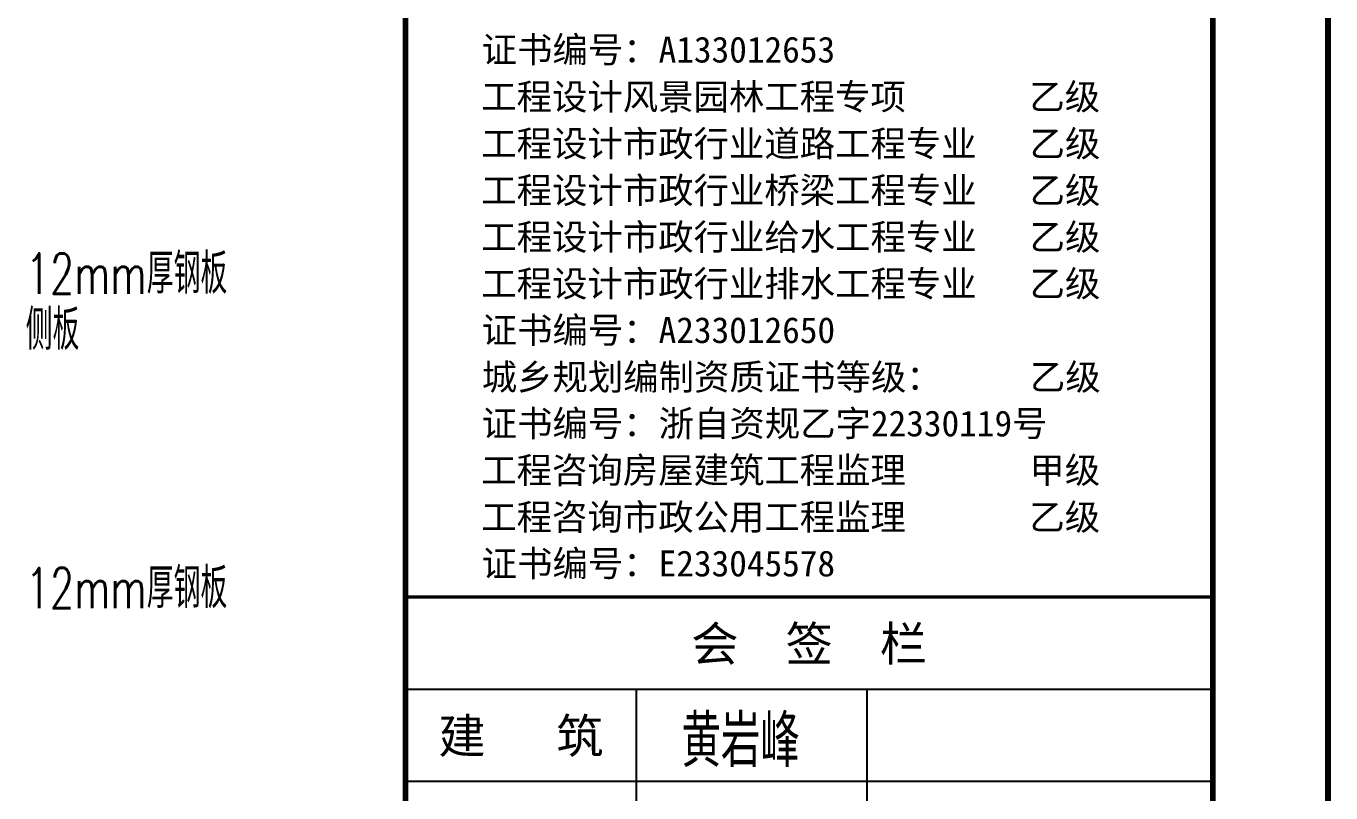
# Model space of a CAD drawing. Extents: x -104256 to -27901, y -155913 to -111823.
# Drawn here: x -83826.1 to -83486.6, y -148815.5 to -148615.9 of the extents above; entities that cross this region are included whole.
import ezdxf
from ezdxf.enums import TextEntityAlignment as Align

# ---------------------------------------------------------------- set-up
doc = ezdxf.new("R2010")
doc.units = 0
for name, color, linetype in [('!ZN1-文字-7', 7, 'Continuous'), ('0-cxFrame', 155, 'Continuous'), ('qianming', 155, 'Continuous'), ('TEXT', 7, 'Continuous')]:
    doc.layers.add(name, color=color, linetype=linetype)
doc.layers.add('0-cxText', color=131, linetype='Continuous', lineweight=25)
doc.styles.add('BZHZ', font='bzxw', dxfattribs={"width": 0.8, "bigfont": 'bzhz'})
doc.styles.add('cx_biaoti', font='')
doc.styles.add('cx_tuming', font='simhei.ttf')
doc.styles.add('cx_tuqian1', font='')
doc.styles.add('DHTEXT-1', font='ROMANS.shx', dxfattribs={"width": 0.7, "bigfont": 'CHINESE.shx'})
doc.styles.add('ZNTextStyle', font='ROMANS.shx', dxfattribs={"width": 0.7, "bigfont": 'CHINESE.shx'})
doc.styles.add('黑体', font='simhei.ttf', dxfattribs={"height": 12})
doc.styles.get('cx_biaoti').set_extended_font_data('SimSun')
doc.styles.get('cx_tuqian1').set_extended_font_data('SimSun')

# ---------------------------------------------------------------- blocks, each defined once
blk = doc.blocks.new('zjcx_lan_huiqian(Dragon)')
for p, q in [((-7000, -800), (0, -800)), ((-5000, -800), (-5000, -4800)), ((-3000, -800), (-3000, -4800)), ((-7000, -1600), (0, -1600)), ((-7000, -2400), (0, -2400)), ((-7000, -3200), (0, -3200)), ((-7000, -4000), (0, -4000))]:
    blk.add_line(p, q)
at = {"const_width": 30}
blk.add_lwpolyline([(-7000, 0), (0, 0)], dxfattribs=at)
blk.add_lwpolyline([(-7000, 0), (0, 0), (0, -4800), (-7000, -4800)], close=True, dxfattribs=at)
at = {"style": 'cx_biaoti'}
for s, p in [('会  签  栏', (-3500, -400)), ('建   筑', (-6000, -1200)), ('结   构', (-6000, -2000)), ('给排水', (-6000, -2800)), ('暖   通', (-6000, -3600)), ('电   气', (-6000, -4400))]:
    blk.add_text(s, height=300, dxfattribs=at).set_placement(p, align=Align.MIDDLE)
blk = doc.blocks.new('T-汇签(Dragon)')
at = {"layer": '0-cxFrame'}
blk.add_blockref('zjcx_lan_huiqian(Dragon)', (0, 0), dxfattribs=at)
at = {"layer": 'qianming', "style": 'BZHZ', "width": 0.8}
for s, p in [('黄岩峰', (-4094, -1227)), ('蒋松松', (-4094, -2827)), ('张旭东', (-4094, -3627)), ('叶智勇', (-4094, -4427))]:
    blk.add_text(s, height=450, dxfattribs=at).set_placement(p, align=Align.MIDDLE)
blk = doc.blocks.new('zjcx_TT(Dragon)')
at = {"layer": '0-cxFrame', "const_width": 30}
blk.add_lwpolyline([(-7000, -10200), (0, -10200), (0, 0), (-7000, 0)], close=True, dxfattribs=at)
at = {"color": 7, "style": 'cx_biaoti'}
for s, p in [('证书编号：A133012653', (-6340, -5563)), ('工程设计风景园林工程专项       乙级', (-6344, -5972)), ('工程设计市政行业道路工程专业   乙级', (-6344, -6379)), ('工程设计市政行业桥梁工程专业   乙级', (-6344, -6784)), ('工程设计市政行业给水工程专业   乙级', (-6344, -7189)), ('工程设计市政行业排水工程专业   乙级', (-6344, -7594)), ('证书编号：A233012650', (-6340, -7997)), ('城乡规划编制资质证书等级：     乙级', (-6340, -8404)), ('证书编号：浙自资规乙字22330119号', (-6340, -8807)), ('工程咨询房屋建筑工程监理       甲级', (-6344, -9212)), ('工程咨询市政公用工程监理       乙级', (-6344, -9619)), ('证书编号：E233045578', (-6340, -10022))]:
    blk.add_text(s, height=225, dxfattribs=at).set_placement(p)
blk = doc.blocks.new('zjcx_T2(Dragon)')
at = {"layer": '0-cxFrame', "const_width": 50}
blk.add_lwpolyline([(-7000, 40000), (0, 40000), (0, 0), (-7000, 0)], close=True, dxfattribs=at)
at = {"layer": '0-cxFrame'}
for name, p in [('zjcx_TT(Dragon)', (0, 40000)), ('T-汇签(Dragon)', (0, 29800))]:
    blk.add_blockref(name, p, dxfattribs=at)
blk = doc.blocks.new('TK22.A2 L(Dragon)')
at = {"layer": '0-cxFrame', "color": 7, "const_width": 0.5}
blk.add_lwpolyline([(0, 0), (-594, 0), (-594, 420), (0, 420)], close=True, dxfattribs=at)
at = {"layer": '0-cxFrame', "const_width": 0.5}
for points in [[(-80, 10), (-574, 10), (-574, 410), (-80, 410)], [(-10, 10), (-80, 10), (-80, 410), (-10, 410)]]:
    blk.add_lwpolyline(points, close=True, dxfattribs=at)
at = {"layer": '0-cxFrame', "xscale": 0.01, "yscale": 0.01, "zscale": 0.01}
blk.add_blockref('zjcx_T2(Dragon)', (-10, 10), dxfattribs=at)
at = {"style": '黑体', "flags": 4}
blk.add_attdef('图幅', text='', height=3.3, dxfattribs=at).set_placement((-40, 3), align=Align.RIGHT)
at = {"layer": '0-cxText', "flags": 4}
for tag, height, style, p in [('建设单位', 3.5, 'cx_tuming', (-45, 240)), ('项目名称', 3.5, 'cx_tuming', (-45, 210)), ('子项名称', 3.5, 'cx_tuming', (-45, 180)), ('工程编号', 3.3, 'cx_tuqian1', (-35, 165)), ('图名1', 3.5, 'cx_tuming', (-45, 87)), ('图名2', 3.5, 'cx_tuming', (-45, 79)), ('图名3', 3.5, 'cx_tuming', (-45, 71)), ('出图日期', 3.3, 'cx_tuqian1', (-39, 60)), ('专业', 3.3, 'cx_tuqian1', (-55, 52)), ('图号', 3.3, 'cx_tuqian1', (-55, 44)), ('版次', 3.3, 'cx_tuqian1', (-20, 44))]:
    blk.add_attdef(tag, text='', height=height, dxfattribs=dict(at, style=style)).set_placement(p, align=Align.MIDDLE)
at = {"layer": 'Defpoints', "color": 6, "flags": 4}
for tag, height, style, p in [('tufu', 3.3, '黑体', (-12, 12)), ('dwfname', 4, 'cx_tuqian1', (-80, 3))]:
    blk.add_attdef(tag, text='', height=height, dxfattribs=dict(at, style=style)).set_placement(p, align=Align.RIGHT)

msp = doc.modelspace()

# ---------------------------------------------------------------- block references
at = {"layer": '0-cxFrame', "xscale": 3, "yscale": 3, "zscale": 3}
msp.add_blockref('TK22.A2 L(Dragon)', (-83487.4, -149688.48), dxfattribs=at)

# ---------------------------------------------------------------- texts
at = {"layer": '!ZN1-文字-7', "ltscale": 30, "style": 'ZNTextStyle', "width": 0.7}
for s, p in [('12mm厚钢板', (-83826.24, -148680.3)), ('侧板', (-83826.24, -148694.91))]:
    msp.add_text(s, height=10.5, dxfattribs=at).set_placement(p, align=Align.MIDDLE_LEFT)
at = {"layer": 'TEXT', "ltscale": 30, "style": 'DHTEXT-1', "width": 0.7}
msp.add_text('12mm厚钢板', height=10.5, dxfattribs=at).set_placement((-83826.24, -148762.16), align=Align.MIDDLE_LEFT)

doc.saveas('drawing.dxf')
